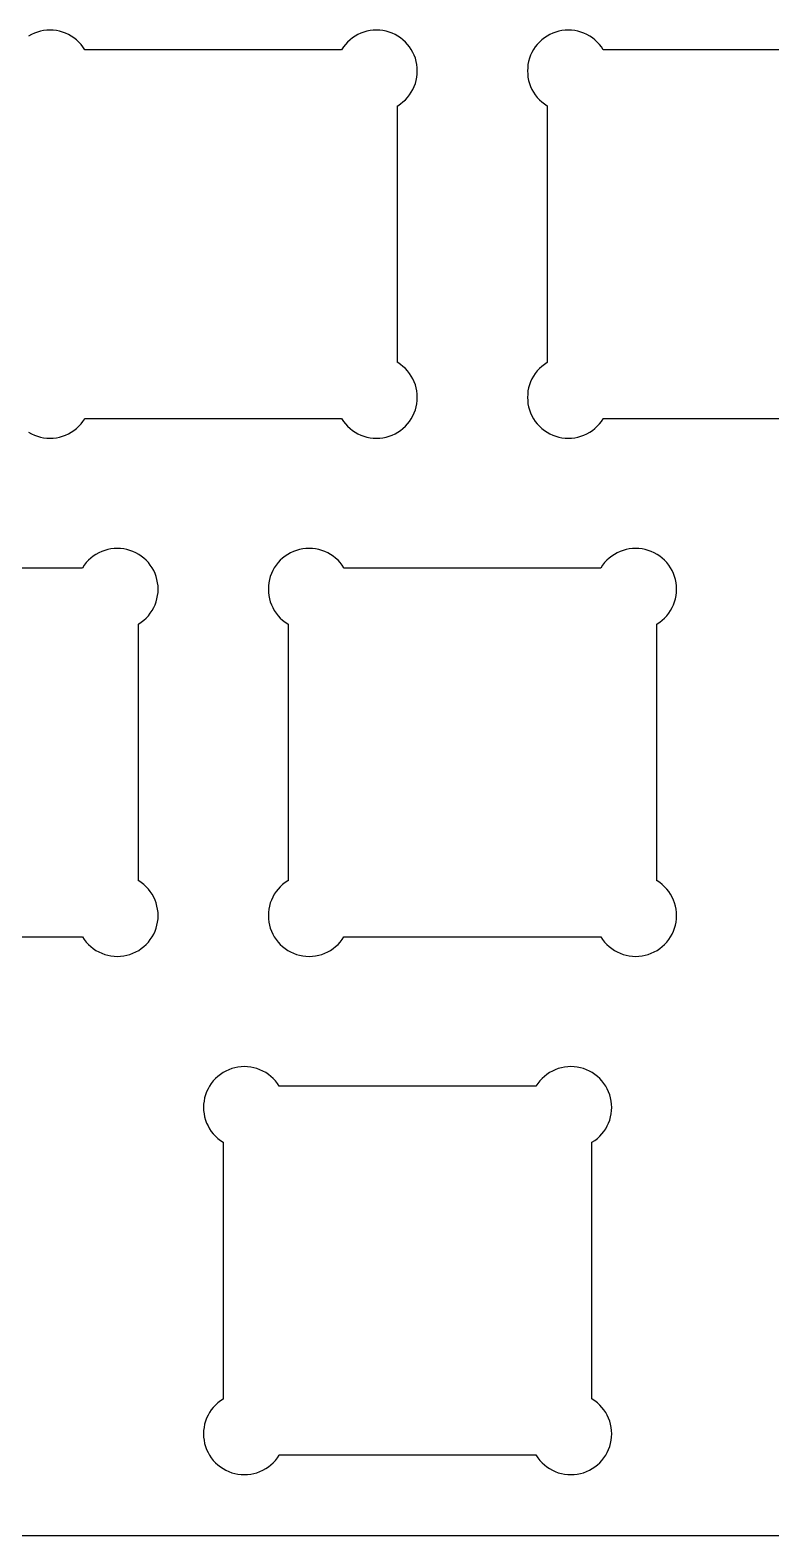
# Model space of a CAD drawing. Extents: x 0 to 305, y 0 to 115.
# Drawn here: x 188.8 to 216, y 0.2 to 55.6 of the extents above; entities that cross this region are included whole.
import ezdxf

# ---------------------------------------------------------------- set-up
doc = ezdxf.new("R2010")
doc.units = 0
doc.layers.get('0').update_dxf_attribs({"linetype": 'CONTINUOUS'})

msp = doc.modelspace()

# ---------------------------------------------------------------- linework, layer by layer
at = {"color": 0}
for p, q in [((188.824, 55.4232), (188.722, 55.3667)), ((188.932, 55.4743), (188.824, 55.4232)), ((189.042, 55.5142), (188.932, 55.4743)), ((189.156, 55.5459), (189.042, 55.5142)), ((189.271, 55.5681), (189.156, 55.5459)), ((189.388, 55.5833), (189.271, 55.5681)), ((189.507, 55.5872), (189.388, 55.5833)), ((189.624, 55.5833), (189.507, 55.5872)), ((189.741, 55.5681), (189.624, 55.5833)), ((189.857, 55.5459), (189.741, 55.5681)), ((189.969, 55.5142), (189.857, 55.5459)), ((190.08, 55.4743), (189.969, 55.5142)), ((190.187, 55.4232), (190.08, 55.4743)), ((190.29, 55.3667), (190.187, 55.4232)), ((190.389, 55.3007), (190.29, 55.3667)), ((200.722, 55.3667), (200.624, 55.3007)), ((200.824, 55.4232), (200.722, 55.3667)), ((200.932, 55.4743), (200.824, 55.4232)), ((201.042, 55.5142), (200.932, 55.4743)), ((201.156, 55.5459), (201.042, 55.5142)), ((201.271, 55.5681), (201.156, 55.5459)), ((201.388, 55.5833), (201.271, 55.5681)), ((201.506, 55.5872), (201.388, 55.5833)), ((201.623, 55.5833), (201.506, 55.5872)), ((201.741, 55.5681), (201.623, 55.5833)), ((201.856, 55.5459), (201.741, 55.5681)), ((201.97, 55.5142), (201.856, 55.5459)), ((202.08, 55.4743), (201.97, 55.5142)), ((202.187, 55.4232), (202.08, 55.4743)), ((202.291, 55.3667), (202.187, 55.4232)), ((202.388, 55.3007), (202.291, 55.3667)), ((207.772, 55.3667), (207.675, 55.3007)), ((207.874, 55.4232), (207.772, 55.3667)), ((207.982, 55.4743), (207.874, 55.4232)), ((208.092, 55.5142), (207.982, 55.4743)), ((208.206, 55.5459), (208.092, 55.5142)), ((208.321, 55.5681), (208.206, 55.5459)), ((208.438, 55.5833), (208.321, 55.5681)), ((208.557, 55.5872), (208.438, 55.5833)), ((208.674, 55.5833), (208.557, 55.5872)), ((208.791, 55.5681), (208.674, 55.5833)), ((208.907, 55.5459), (208.791, 55.5681)), ((209.019, 55.5142), (208.907, 55.5459)), ((209.13, 55.4743), (209.019, 55.5142)), ((209.237, 55.4232), (209.13, 55.4743)), ((209.34, 55.3667), (209.237, 55.4232)), ((209.439, 55.3007), (209.34, 55.3667)), ((190.479, 55.2277), (190.389, 55.3007)), ((190.567, 55.1476), (190.479, 55.2277)), ((190.647, 55.0623), (190.567, 55.1476)), ((190.719, 54.9684), (190.647, 55.0623)), ((190.789, 54.864), (190.719, 54.9684)), ((200.222, 54.864), (190.789, 54.864)), ((200.292, 54.9684), (200.222, 54.864)), ((200.365, 55.0623), (200.292, 54.9684)), ((200.445, 55.1476), (200.365, 55.0623)), ((200.532, 55.2277), (200.445, 55.1476)), ((200.624, 55.3007), (200.532, 55.2277)), ((202.479, 55.2277), (202.388, 55.3007)), ((202.567, 55.1476), (202.479, 55.2277)), ((202.648, 55.0623), (202.567, 55.1476)), ((202.719, 54.9684), (202.648, 55.0623)), ((202.785, 54.8707), (202.719, 54.9684)), ((202.842, 54.7688), (202.785, 54.8707)), ((207.276, 54.8707), (207.218, 54.7688)), ((207.342, 54.9684), (207.276, 54.8707)), ((207.415, 55.0623), (207.342, 54.9684)), ((207.495, 55.1476), (207.415, 55.0623)), ((207.582, 55.2277), (207.495, 55.1476)), ((207.675, 55.3007), (207.582, 55.2277)), ((209.529, 55.2277), (209.439, 55.3007)), ((209.617, 55.1476), (209.529, 55.2277)), ((209.697, 55.0623), (209.617, 55.1476)), ((209.769, 54.9684), (209.697, 55.0623)), ((209.839, 54.864), (209.769, 54.9684)), ((219.272, 54.864), (209.839, 54.864)), ((202.891, 54.6612), (202.842, 54.7688)), ((202.933, 54.5511), (202.891, 54.6612)), ((202.964, 54.4382), (202.933, 54.5511)), ((202.987, 54.3221), (202.964, 54.4382)), ((203.002, 54.205), (202.987, 54.3221)), ((207.073, 54.3221), (207.061, 54.205)), ((207.097, 54.4382), (207.073, 54.3221)), ((207.129, 54.5511), (207.097, 54.4382)), ((207.17, 54.6612), (207.129, 54.5511)), ((207.218, 54.7688), (207.17, 54.6612)), ((202.933, 53.6236), (202.964, 53.7365)), ((202.964, 53.7365), (202.987, 53.8522)), ((202.987, 53.8522), (203.002, 53.9694)), ((203.006, 54.0879), (203.002, 54.205)), ((203.002, 53.9694), (203.006, 54.0879)), ((207.061, 54.205), (207.056, 54.0879)), ((207.056, 54.0879), (207.061, 53.9694)), ((207.061, 53.9694), (207.073, 53.8522)), ((207.073, 53.8522), (207.097, 53.7365)), ((207.097, 53.7365), (207.129, 53.6236)), ((202.648, 53.1125), (202.719, 53.2059)), ((202.719, 53.2059), (202.785, 53.304)), ((202.785, 53.304), (202.842, 53.4074)), ((202.842, 53.4074), (202.891, 53.5132)), ((202.891, 53.5132), (202.933, 53.6236)), ((207.129, 53.6236), (207.17, 53.5132)), ((207.17, 53.5132), (207.218, 53.4074)), ((207.218, 53.4074), (207.276, 53.304)), ((207.276, 53.304), (207.342, 53.2059)), ((207.342, 53.2059), (207.415, 53.1125)), ((202.281, 52.8038), (202.291, 52.8091)), ((202.281, 43.3709), (202.281, 52.8038)), ((202.291, 52.8091), (202.388, 52.874)), ((202.388, 52.874), (202.479, 52.947)), ((202.479, 52.947), (202.567, 53.0271)), ((202.567, 53.0271), (202.648, 53.1125)), ((207.415, 53.1125), (207.495, 53.0271)), ((207.495, 53.0271), (207.582, 52.947)), ((207.582, 52.947), (207.675, 52.874)), ((207.675, 52.874), (207.772, 52.8091)), ((207.772, 52.8091), (207.78, 52.8038)), ((207.78, 52.8038), (207.78, 43.3709)), ((202.291, 43.367), (202.281, 43.3709)), ((202.388, 43.3006), (202.291, 43.367)), ((202.479, 43.2276), (202.388, 43.3006)), ((202.567, 43.1479), (202.479, 43.2276)), ((207.582, 43.2276), (207.495, 43.1479)), ((207.675, 43.3006), (207.582, 43.2276)), ((207.772, 43.367), (207.675, 43.3006)), ((207.78, 43.3709), (207.772, 43.367)), ((202.648, 43.0622), (202.567, 43.1479)), ((202.719, 42.9687), (202.648, 43.0622)), ((202.785, 42.8706), (202.719, 42.9687)), ((202.842, 42.7687), (202.785, 42.8706)), ((202.891, 42.6614), (202.842, 42.7687)), ((202.933, 42.551), (202.891, 42.6614)), ((207.17, 42.6614), (207.129, 42.551)), ((207.218, 42.7687), (207.17, 42.6614)), ((207.276, 42.8706), (207.218, 42.7687)), ((207.342, 42.9687), (207.276, 42.8706)), ((207.415, 43.0622), (207.342, 42.9687)), ((207.495, 43.1479), (207.415, 43.0622)), ((202.964, 42.4381), (202.933, 42.551)), ((202.987, 42.3224), (202.964, 42.4381)), ((203.002, 42.2053), (202.987, 42.3224)), ((203.006, 42.0882), (203.002, 42.2053)), ((203.002, 41.9696), (203.006, 42.0882)), ((207.061, 42.2053), (207.056, 42.0882)), ((207.056, 42.0882), (207.061, 41.9696)), ((207.073, 42.3224), (207.061, 42.2053)), ((207.097, 42.4381), (207.073, 42.3224)), ((207.129, 42.551), (207.097, 42.4381)), ((202.842, 41.4073), (202.891, 41.5135)), ((202.891, 41.5135), (202.933, 41.6235)), ((202.933, 41.6235), (202.964, 41.7368)), ((202.964, 41.7368), (202.987, 41.8525)), ((202.987, 41.8525), (203.002, 41.9696)), ((207.061, 41.9696), (207.073, 41.8525)), ((207.073, 41.8525), (207.097, 41.7368)), ((207.097, 41.7368), (207.129, 41.6235)), ((207.129, 41.6235), (207.17, 41.5135)), ((207.17, 41.5135), (207.218, 41.4073)), ((190.479, 40.9469), (190.567, 41.027)), ((190.567, 41.027), (190.647, 41.1124)), ((190.647, 41.1124), (190.719, 41.2062)), ((190.719, 41.2062), (190.785, 41.3039)), ((190.785, 41.3039), (190.789, 41.312)), ((190.789, 41.312), (200.222, 41.312)), ((200.222, 41.312), (200.292, 41.2062)), ((200.292, 41.2062), (200.365, 41.1124)), ((200.365, 41.1124), (200.445, 41.027)), ((200.445, 41.027), (200.532, 40.9469)), ((202.479, 40.9469), (202.567, 41.027)), ((202.567, 41.027), (202.648, 41.1124)), ((202.648, 41.1124), (202.719, 41.2062)), ((202.719, 41.2062), (202.785, 41.3039)), ((202.785, 41.3039), (202.842, 41.4073)), ((207.218, 41.4073), (207.276, 41.3039)), ((207.276, 41.3039), (207.342, 41.2062)), ((207.342, 41.2062), (207.415, 41.1124)), ((207.415, 41.1124), (207.495, 41.027)), ((207.495, 41.027), (207.582, 40.9469)), ((209.529, 40.9469), (209.617, 41.027)), ((209.617, 41.027), (209.697, 41.1124)), ((209.697, 41.1124), (209.769, 41.2062)), ((209.769, 41.2062), (209.835, 41.3039)), ((209.835, 41.3039), (209.839, 41.312)), ((209.839, 41.312), (219.272, 41.312)), ((188.722, 40.8093), (188.824, 40.7515)), ((188.824, 40.7515), (188.932, 40.7017)), ((188.932, 40.7017), (189.042, 40.6605)), ((189.042, 40.6605), (189.156, 40.6287)), ((189.156, 40.6287), (189.271, 40.6054)), ((189.271, 40.6054), (189.388, 40.5917)), ((189.388, 40.5917), (189.507, 40.5874)), ((189.507, 40.5874), (189.624, 40.5917)), ((189.624, 40.5917), (189.741, 40.6054)), ((189.741, 40.6054), (189.857, 40.6287)), ((189.857, 40.6287), (189.969, 40.6605)), ((189.969, 40.6605), (190.08, 40.7017)), ((190.08, 40.7017), (190.187, 40.7515)), ((190.187, 40.7515), (190.29, 40.8093)), ((190.29, 40.8093), (190.389, 40.8739)), ((190.389, 40.8739), (190.479, 40.9469)), ((200.532, 40.9469), (200.624, 40.8739)), ((200.624, 40.8739), (200.722, 40.8093)), ((200.722, 40.8093), (200.824, 40.7515)), ((200.824, 40.7515), (200.932, 40.7017)), ((200.932, 40.7017), (201.042, 40.6605)), ((201.042, 40.6605), (201.156, 40.6287)), ((201.156, 40.6287), (201.271, 40.6054)), ((201.271, 40.6054), (201.388, 40.5917)), ((201.388, 40.5917), (201.506, 40.5874)), ((201.506, 40.5874), (201.623, 40.5917)), ((201.623, 40.5917), (201.741, 40.6054)), ((201.741, 40.6054), (201.856, 40.6287)), ((201.856, 40.6287), (201.97, 40.6605)), ((201.97, 40.6605), (202.08, 40.7017)), ((202.08, 40.7017), (202.187, 40.7515)), ((202.187, 40.7515), (202.291, 40.8093)), ((202.291, 40.8093), (202.388, 40.8739)), ((202.388, 40.8739), (202.479, 40.9469)), ((207.582, 40.9469), (207.675, 40.8739)), ((207.675, 40.8739), (207.772, 40.8093)), ((207.772, 40.8093), (207.874, 40.7515)), ((207.874, 40.7515), (207.982, 40.7017)), ((207.982, 40.7017), (208.092, 40.6605)), ((208.092, 40.6605), (208.206, 40.6287)), ((208.206, 40.6287), (208.321, 40.6054)), ((208.321, 40.6054), (208.438, 40.5917)), ((208.438, 40.5917), (208.557, 40.5874)), ((208.557, 40.5874), (208.674, 40.5917)), ((208.674, 40.5917), (208.791, 40.6054)), ((208.791, 40.6054), (208.907, 40.6287)), ((208.907, 40.6287), (209.019, 40.6605)), ((209.019, 40.6605), (209.13, 40.7017)), ((209.13, 40.7017), (209.237, 40.7515)), ((209.237, 40.7515), (209.34, 40.8093)), ((209.34, 40.8093), (209.439, 40.8739)), ((209.439, 40.8739), (209.529, 40.9469)), ((191.863, 36.5333), (191.746, 36.5181)), ((191.981, 36.5372), (191.863, 36.5333)), ((192.098, 36.5333), (191.981, 36.5372)), ((192.216, 36.5181), (192.098, 36.5333)), ((198.913, 36.5333), (198.796, 36.5181)), ((199.032, 36.5372), (198.913, 36.5333)), ((199.149, 36.5333), (199.032, 36.5372)), ((199.266, 36.5181), (199.149, 36.5333)), ((210.913, 36.5333), (210.796, 36.5181)), ((211.031, 36.5372), (210.913, 36.5333)), ((211.148, 36.5333), (211.031, 36.5372)), ((211.266, 36.5181), (211.148, 36.5333)), ((190.84, 36.0123), (190.767, 35.9184)), ((190.92, 36.0976), (190.84, 36.0123)), ((191.007, 36.1777), (190.92, 36.0976)), ((191.099, 36.2507), (191.007, 36.1777)), ((191.197, 36.3167), (191.099, 36.2507)), ((191.299, 36.3732), (191.197, 36.3167)), ((191.407, 36.4229), (191.299, 36.3732)), ((191.517, 36.4642), (191.407, 36.4229)), ((191.631, 36.4959), (191.517, 36.4642)), ((191.746, 36.5181), (191.631, 36.4959)), ((192.331, 36.4959), (192.216, 36.5181)), ((192.445, 36.4642), (192.331, 36.4959)), ((192.555, 36.4229), (192.445, 36.4642)), ((192.662, 36.3732), (192.555, 36.4229)), ((192.766, 36.3167), (192.662, 36.3732)), ((192.863, 36.2507), (192.766, 36.3167)), ((192.954, 36.1777), (192.863, 36.2507)), ((193.042, 36.0976), (192.954, 36.1777)), ((193.123, 36.0123), (193.042, 36.0976)), ((193.194, 35.9184), (193.123, 36.0123)), ((197.89, 36.0123), (197.817, 35.9184)), ((197.97, 36.0976), (197.89, 36.0123)), ((198.057, 36.1777), (197.97, 36.0976)), ((198.15, 36.2507), (198.057, 36.1777)), ((198.247, 36.3167), (198.15, 36.2507)), ((198.349, 36.3732), (198.247, 36.3167)), ((198.457, 36.4229), (198.349, 36.3732)), ((198.567, 36.4642), (198.457, 36.4229)), ((198.681, 36.4959), (198.567, 36.4642)), ((198.796, 36.5181), (198.681, 36.4959)), ((199.382, 36.4959), (199.266, 36.5181)), ((199.494, 36.4642), (199.382, 36.4959)), ((199.605, 36.4229), (199.494, 36.4642)), ((199.712, 36.3732), (199.605, 36.4229)), ((199.815, 36.3167), (199.712, 36.3732)), ((199.914, 36.2507), (199.815, 36.3167)), ((200.004, 36.1777), (199.914, 36.2507)), ((200.092, 36.0976), (200.004, 36.1777)), ((200.172, 36.0123), (200.092, 36.0976)), ((200.244, 35.9184), (200.172, 36.0123)), ((209.89, 36.0123), (209.817, 35.9184)), ((209.97, 36.0976), (209.89, 36.0123)), ((210.057, 36.1777), (209.97, 36.0976)), ((210.149, 36.2507), (210.057, 36.1777)), ((210.247, 36.3167), (210.149, 36.2507)), ((210.349, 36.3732), (210.247, 36.3167)), ((210.457, 36.4229), (210.349, 36.3732)), ((210.567, 36.4642), (210.457, 36.4229)), ((210.681, 36.4959), (210.567, 36.4642)), ((210.796, 36.5181), (210.681, 36.4959)), ((211.381, 36.4959), (211.266, 36.5181)), ((211.495, 36.4642), (211.381, 36.4959)), ((211.605, 36.4229), (211.495, 36.4642)), ((211.712, 36.3732), (211.605, 36.4229)), ((211.816, 36.3167), (211.712, 36.3732)), ((211.913, 36.2507), (211.816, 36.3167)), ((212.004, 36.1777), (211.913, 36.2507)), ((212.092, 36.0976), (212.004, 36.1777)), ((212.173, 36.0123), (212.092, 36.0976)), ((212.244, 35.9184), (212.173, 36.0123)), ((190.697, 35.8126), (181.264, 35.8126)), ((190.767, 35.9184), (190.697, 35.8126)), ((193.26, 35.8207), (193.194, 35.9184)), ((193.317, 35.7188), (193.26, 35.8207)), ((193.366, 35.6112), (193.317, 35.7188)), ((193.408, 35.5011), (193.366, 35.6112)), ((193.439, 35.3882), (193.408, 35.5011)), ((197.604, 35.5011), (197.572, 35.3882)), ((197.645, 35.6112), (197.604, 35.5011)), ((197.693, 35.7188), (197.645, 35.6112)), ((197.751, 35.8207), (197.693, 35.7188)), ((197.817, 35.9184), (197.751, 35.8207)), ((200.31, 35.8207), (200.244, 35.9184)), ((200.314, 35.8126), (200.31, 35.8207)), ((209.747, 35.8126), (200.314, 35.8126)), ((209.817, 35.9184), (209.747, 35.8126)), ((212.31, 35.8207), (212.244, 35.9184)), ((212.367, 35.7188), (212.31, 35.8207)), ((212.416, 35.6112), (212.367, 35.7188)), ((212.458, 35.5011), (212.416, 35.6112)), ((212.489, 35.3882), (212.458, 35.5011)), ((193.462, 35.2723), (193.439, 35.3882)), ((193.477, 35.1551), (193.462, 35.2723)), ((193.462, 34.8023), (193.477, 34.9195)), ((193.481, 35.038), (193.477, 35.1551)), ((193.477, 34.9195), (193.481, 35.038)), ((197.536, 35.1551), (197.531, 35.038)), ((197.531, 35.038), (197.536, 34.9195)), ((197.548, 35.2723), (197.536, 35.1551)), ((197.536, 34.9195), (197.548, 34.8023)), ((197.572, 35.3882), (197.548, 35.2723)), ((212.512, 35.2723), (212.489, 35.3882)), ((212.527, 35.1551), (212.512, 35.2723)), ((212.512, 34.8023), (212.527, 34.9195)), ((212.531, 35.038), (212.527, 35.1551)), ((212.527, 34.9195), (212.531, 35.038)), ((193.26, 34.2539), (193.317, 34.3572)), ((193.317, 34.3572), (193.366, 34.4634)), ((193.366, 34.4634), (193.408, 34.5736)), ((193.408, 34.5736), (193.439, 34.6866)), ((193.439, 34.6866), (193.462, 34.8023)), ((197.548, 34.8023), (197.572, 34.6866)), ((197.572, 34.6866), (197.604, 34.5736)), ((197.604, 34.5736), (197.645, 34.4634)), ((197.645, 34.4634), (197.693, 34.3572)), ((197.693, 34.3572), (197.751, 34.2539)), ((212.31, 34.2539), (212.367, 34.3572)), ((212.367, 34.3572), (212.416, 34.4634)), ((212.416, 34.4634), (212.458, 34.5736)), ((212.458, 34.5736), (212.489, 34.6866)), ((212.489, 34.6866), (212.512, 34.8023)), ((192.766, 33.7592), (192.863, 33.8239)), ((192.863, 33.8239), (192.954, 33.897)), ((192.954, 33.897), (193.042, 33.9769)), ((193.042, 33.9769), (193.123, 34.0624)), ((193.123, 34.0624), (193.194, 34.156)), ((193.194, 34.156), (193.26, 34.2539)), ((197.751, 34.2539), (197.817, 34.156)), ((197.817, 34.156), (197.89, 34.0624)), ((197.89, 34.0624), (197.97, 33.9769)), ((197.97, 33.9769), (198.057, 33.897)), ((198.057, 33.897), (198.15, 33.8239)), ((198.15, 33.8239), (198.247, 33.7592)), ((211.816, 33.7592), (211.913, 33.8239)), ((211.913, 33.8239), (212.004, 33.897)), ((212.004, 33.897), (212.092, 33.9769)), ((212.092, 33.9769), (212.173, 34.0624)), ((212.173, 34.0624), (212.244, 34.156)), ((212.244, 34.156), (212.31, 34.2539)), ((192.756, 33.7537), (192.766, 33.7592)), ((192.756, 24.321), (192.756, 33.7537)), ((198.247, 33.7592), (198.255, 33.7537)), ((198.255, 33.7537), (198.255, 24.321)), ((211.806, 33.7537), (211.816, 33.7592)), ((211.806, 24.321), (211.806, 33.7537)), ((192.766, 24.3169), (192.756, 24.321)), ((192.863, 24.2507), (192.766, 24.3169)), ((192.954, 24.1777), (192.863, 24.2507)), ((193.042, 24.0978), (192.954, 24.1777)), ((193.123, 24.0123), (193.042, 24.0978)), ((193.194, 23.9186), (193.123, 24.0123)), ((193.26, 23.8208), (193.194, 23.9186)), ((193.317, 23.7188), (193.26, 23.8208)), ((197.751, 23.8208), (197.693, 23.7188)), ((197.817, 23.9186), (197.751, 23.8208)), ((197.89, 24.0123), (197.817, 23.9186)), ((197.97, 24.0978), (197.89, 24.0123)), ((198.057, 24.1777), (197.97, 24.0978)), ((198.15, 24.2507), (198.057, 24.1777)), ((198.247, 24.3169), (198.15, 24.2507)), ((198.255, 24.321), (198.247, 24.3169)), ((211.816, 24.3169), (211.806, 24.321)), ((211.913, 24.2507), (211.816, 24.3169)), ((212.004, 24.1777), (211.913, 24.2507)), ((212.092, 24.0978), (212.004, 24.1777)), ((212.173, 24.0123), (212.092, 24.0978)), ((212.244, 23.9186), (212.173, 24.0123)), ((212.31, 23.8208), (212.244, 23.9186)), ((212.367, 23.7188), (212.31, 23.8208)), ((193.366, 23.6113), (193.317, 23.7188)), ((193.408, 23.5011), (193.366, 23.6113)), ((193.439, 23.3881), (193.408, 23.5011)), ((193.462, 23.2723), (193.439, 23.3881)), ((193.477, 23.1552), (193.462, 23.2723)), ((197.548, 23.2723), (197.536, 23.1552)), ((197.572, 23.3881), (197.548, 23.2723)), ((197.604, 23.5011), (197.572, 23.3881)), ((197.645, 23.6113), (197.604, 23.5011)), ((197.693, 23.7188), (197.645, 23.6113)), ((212.416, 23.6113), (212.367, 23.7188)), ((212.458, 23.5011), (212.416, 23.6113)), ((212.489, 23.3881), (212.458, 23.5011)), ((212.512, 23.2723), (212.489, 23.3881)), ((212.527, 23.1552), (212.512, 23.2723)), ((193.439, 22.6866), (193.462, 22.8024)), ((193.462, 22.8024), (193.477, 22.9196)), ((193.481, 23.038), (193.477, 23.1552)), ((193.477, 22.9196), (193.481, 23.038)), ((197.536, 23.1552), (197.531, 23.038)), ((197.531, 23.038), (197.536, 22.9196)), ((197.536, 22.9196), (197.548, 22.8024)), ((197.548, 22.8024), (197.572, 22.6866)), ((212.489, 22.6866), (212.512, 22.8024)), ((212.512, 22.8024), (212.527, 22.9196)), ((212.531, 23.038), (212.527, 23.1552)), ((212.527, 22.9196), (212.531, 23.038)), ((181.264, 22.2622), (190.697, 22.2622)), ((190.697, 22.2622), (190.767, 22.1561)), ((190.767, 22.1561), (190.84, 22.0624)), ((193.123, 22.0624), (193.194, 22.1561)), ((193.194, 22.1561), (193.26, 22.2539)), ((193.26, 22.2539), (193.317, 22.3573)), ((193.317, 22.3573), (193.366, 22.4634)), ((193.366, 22.4634), (193.408, 22.5737)), ((193.408, 22.5737), (193.439, 22.6866)), ((197.572, 22.6866), (197.604, 22.5737)), ((197.604, 22.5737), (197.645, 22.4634)), ((197.645, 22.4634), (197.693, 22.3573)), ((197.693, 22.3573), (197.751, 22.2539)), ((197.751, 22.2539), (197.817, 22.1561)), ((197.817, 22.1561), (197.89, 22.0624)), ((200.172, 22.0624), (200.244, 22.1561)), ((200.244, 22.1561), (200.31, 22.2539)), ((200.31, 22.2539), (200.314, 22.2622)), ((200.314, 22.2622), (209.747, 22.2622)), ((209.747, 22.2622), (209.817, 22.1561)), ((209.817, 22.1561), (209.89, 22.0624)), ((212.173, 22.0624), (212.244, 22.1561)), ((212.244, 22.1561), (212.31, 22.2539)), ((212.31, 22.2539), (212.367, 22.3573)), ((212.367, 22.3573), (212.416, 22.4634)), ((212.416, 22.4634), (212.458, 22.5737)), ((212.458, 22.5737), (212.489, 22.6866)), ((190.84, 22.0624), (190.92, 21.977)), ((190.92, 21.977), (191.007, 21.897)), ((191.007, 21.897), (191.099, 21.824)), ((191.099, 21.824), (191.197, 21.7592)), ((191.197, 21.7592), (191.299, 21.7013)), ((191.299, 21.7013), (191.407, 21.6517)), ((191.407, 21.6517), (191.517, 21.6104)), ((191.517, 21.6104), (191.631, 21.5787)), ((192.331, 21.5787), (192.445, 21.6104)), ((192.445, 21.6104), (192.555, 21.6517)), ((192.555, 21.6517), (192.662, 21.7013)), ((192.662, 21.7013), (192.766, 21.7592)), ((192.766, 21.7592), (192.863, 21.824)), ((192.863, 21.824), (192.954, 21.897)), ((192.954, 21.897), (193.042, 21.977)), ((193.042, 21.977), (193.123, 22.0624)), ((197.89, 22.0624), (197.97, 21.977)), ((197.97, 21.977), (198.057, 21.897)), ((198.057, 21.897), (198.15, 21.824)), ((198.15, 21.824), (198.247, 21.7592)), ((198.247, 21.7592), (198.349, 21.7013)), ((198.349, 21.7013), (198.457, 21.6517)), ((198.457, 21.6517), (198.567, 21.6104)), ((198.567, 21.6104), (198.681, 21.5787)), ((199.382, 21.5787), (199.494, 21.6104)), ((199.494, 21.6104), (199.605, 21.6517)), ((199.605, 21.6517), (199.712, 21.7013)), ((199.712, 21.7013), (199.815, 21.7592)), ((199.815, 21.7592), (199.914, 21.824)), ((199.914, 21.824), (200.004, 21.897)), ((200.004, 21.897), (200.092, 21.977)), ((200.092, 21.977), (200.172, 22.0624)), ((209.89, 22.0624), (209.97, 21.977)), ((209.97, 21.977), (210.057, 21.897)), ((210.057, 21.897), (210.149, 21.824)), ((210.149, 21.824), (210.247, 21.7592)), ((210.247, 21.7592), (210.349, 21.7013)), ((210.349, 21.7013), (210.457, 21.6517)), ((210.457, 21.6517), (210.567, 21.6104)), ((210.567, 21.6104), (210.681, 21.5787)), ((211.381, 21.5787), (211.495, 21.6104)), ((211.495, 21.6104), (211.605, 21.6517)), ((211.605, 21.6517), (211.712, 21.7013)), ((211.712, 21.7013), (211.816, 21.7592)), ((211.816, 21.7592), (211.913, 21.824)), ((211.913, 21.824), (212.004, 21.897)), ((212.004, 21.897), (212.092, 21.977)), ((212.092, 21.977), (212.173, 22.0624)), ((191.631, 21.5787), (191.746, 21.5553)), ((191.746, 21.5553), (191.863, 21.5415)), ((191.863, 21.5415), (191.981, 21.5374)), ((191.981, 21.5374), (192.098, 21.5415)), ((192.098, 21.5415), (192.216, 21.5553)), ((192.216, 21.5553), (192.331, 21.5787)), ((198.681, 21.5787), (198.796, 21.5553)), ((198.796, 21.5553), (198.913, 21.5415)), ((198.913, 21.5415), (199.032, 21.5374)), ((199.032, 21.5374), (199.149, 21.5415)), ((199.149, 21.5415), (199.266, 21.5553)), ((199.266, 21.5553), (199.382, 21.5787)), ((210.681, 21.5787), (210.796, 21.5553)), ((210.796, 21.5553), (210.913, 21.5415)), ((210.913, 21.5415), (211.031, 21.5374)), ((211.031, 21.5374), (211.148, 21.5415)), ((211.148, 21.5415), (211.266, 21.5553)), ((211.266, 21.5553), (211.381, 21.5787)), ((195.768, 17.2007), (195.676, 17.1276)), ((195.866, 17.2668), (195.768, 17.2007)), ((195.969, 17.3233), (195.866, 17.2668)), ((196.076, 17.3729), (195.969, 17.3233)), ((196.186, 17.4143), (196.076, 17.3729)), ((196.3, 17.446), (196.186, 17.4143)), ((196.415, 17.468), (196.3, 17.446)), ((196.532, 17.4832), (196.415, 17.468)), ((196.65, 17.4873), (196.532, 17.4832)), ((196.767, 17.4832), (196.65, 17.4873)), ((196.885, 17.468), (196.767, 17.4832)), ((197, 17.446), (196.885, 17.468)), ((197.113, 17.4143), (197, 17.446)), ((197.224, 17.3729), (197.113, 17.4143)), ((197.331, 17.3233), (197.224, 17.3729)), ((197.433, 17.2668), (197.331, 17.3233)), ((197.531, 17.2007), (197.433, 17.2668)), ((197.624, 17.1276), (197.531, 17.2007)), ((207.768, 17.2007), (207.676, 17.1276)), ((207.866, 17.2668), (207.768, 17.2007)), ((207.97, 17.3233), (207.866, 17.2668)), ((208.075, 17.3729), (207.97, 17.3233)), ((208.186, 17.4143), (208.075, 17.3729)), ((208.3, 17.446), (208.186, 17.4143)), ((208.414, 17.468), (208.3, 17.446)), ((208.532, 17.4832), (208.414, 17.468)), ((208.65, 17.4873), (208.532, 17.4832)), ((208.767, 17.4832), (208.65, 17.4873)), ((208.884, 17.468), (208.767, 17.4832)), ((209, 17.446), (208.884, 17.468)), ((209.113, 17.4143), (209, 17.446)), ((209.223, 17.3729), (209.113, 17.4143)), ((209.331, 17.3233), (209.223, 17.3729)), ((209.433, 17.2668), (209.331, 17.3233)), ((209.531, 17.2007), (209.433, 17.2668)), ((209.624, 17.1276), (209.531, 17.2007)), ((195.314, 16.6688), (195.264, 16.5613)), ((195.372, 16.7707), (195.314, 16.6688)), ((195.436, 16.8686), (195.372, 16.7707)), ((195.509, 16.9623), (195.436, 16.8686)), ((195.589, 17.0477), (195.509, 16.9623)), ((195.676, 17.1276), (195.589, 17.0477)), ((197.71, 17.0477), (197.624, 17.1276)), ((197.79, 16.9623), (197.71, 17.0477)), ((197.863, 16.8686), (197.79, 16.9623)), ((197.929, 16.7707), (197.863, 16.8686)), ((197.933, 16.7624), (197.929, 16.7707)), ((207.366, 16.7624), (197.933, 16.7624)), ((207.436, 16.8686), (207.366, 16.7624)), ((207.509, 16.9623), (207.436, 16.8686)), ((207.589, 17.0477), (207.509, 16.9623)), ((207.676, 17.1276), (207.589, 17.0477)), ((209.71, 17.0477), (209.624, 17.1276)), ((209.79, 16.9623), (209.71, 17.0477)), ((209.863, 16.8686), (209.79, 16.9623)), ((209.929, 16.7707), (209.863, 16.8686)), ((209.985, 16.6688), (209.929, 16.7707)), ((210.036, 16.5613), (209.985, 16.6688)), ((195.153, 16.1051), (195.15, 15.988)), ((195.167, 16.2223), (195.153, 16.1051)), ((195.191, 16.338), (195.167, 16.2223)), ((195.223, 16.451), (195.191, 16.338)), ((195.264, 16.5613), (195.223, 16.451)), ((210.076, 16.451), (210.036, 16.5613)), ((210.108, 16.338), (210.076, 16.451)), ((210.131, 16.2223), (210.108, 16.338)), ((210.145, 16.1051), (210.131, 16.2223)), ((210.149, 15.988), (210.145, 16.1051)), ((195.15, 15.988), (195.153, 15.8695)), ((195.153, 15.8695), (195.167, 15.7523)), ((195.167, 15.7523), (195.191, 15.6366)), ((195.191, 15.6366), (195.223, 15.5236)), ((195.223, 15.5236), (195.264, 15.4134)), ((210.036, 15.4134), (210.076, 15.5236)), ((210.076, 15.5236), (210.108, 15.6366)), ((210.108, 15.6366), (210.131, 15.7523)), ((210.131, 15.7523), (210.145, 15.8695)), ((210.145, 15.8695), (210.149, 15.988)), ((195.264, 15.4134), (195.314, 15.3072)), ((195.314, 15.3072), (195.372, 15.2039)), ((195.372, 15.2039), (195.436, 15.1061)), ((195.436, 15.1061), (195.509, 15.0124)), ((195.509, 15.0124), (195.589, 14.9269)), ((209.71, 14.9269), (209.79, 15.0124)), ((209.79, 15.0124), (209.863, 15.1061)), ((209.863, 15.1061), (209.929, 15.2039)), ((209.929, 15.2039), (209.985, 15.3072)), ((209.985, 15.3072), (210.036, 15.4134)), ((195.589, 14.9269), (195.676, 14.847)), ((195.676, 14.847), (195.768, 14.7739)), ((195.768, 14.7739), (195.866, 14.7092)), ((195.866, 14.7092), (195.874, 14.7037)), ((195.874, 14.7037), (195.874, 5.27099)), ((209.425, 14.7037), (209.531, 14.7739)), ((209.425, 5.27099), (209.425, 14.7037)), ((209.531, 14.7739), (209.624, 14.847)), ((209.624, 14.847), (209.71, 14.9269)), ((195.589, 5.04776), (195.509, 4.96231)), ((195.676, 5.1277), (195.589, 5.04776)), ((195.768, 5.20072), (195.676, 5.1277)), ((195.866, 5.26687), (195.768, 5.20072)), ((195.874, 5.27099), (195.866, 5.26687)), ((209.433, 5.26687), (209.425, 5.27099)), ((209.531, 5.20072), (209.433, 5.26687)), ((209.624, 5.1277), (209.531, 5.20072)), ((209.71, 5.04776), (209.624, 5.1277)), ((209.79, 4.96231), (209.71, 5.04776)), ((195.223, 4.45107), (195.191, 4.33807)), ((195.264, 4.56131), (195.223, 4.45107)), ((195.314, 4.6688), (195.264, 4.56131)), ((195.372, 4.77076), (195.314, 4.6688)), ((195.436, 4.86862), (195.372, 4.77076)), ((195.509, 4.96231), (195.436, 4.86862)), ((209.863, 4.86862), (209.79, 4.96231)), ((209.929, 4.77076), (209.863, 4.86862)), ((209.985, 4.6688), (209.929, 4.77076)), ((210.036, 4.56131), (209.985, 4.6688)), ((210.076, 4.45107), (210.036, 4.56131)), ((210.108, 4.33807), (210.076, 4.45107)), ((195.153, 4.10517), (195.15, 3.98805)), ((195.15, 3.98805), (195.153, 3.86955)), ((195.167, 4.22233), (195.153, 4.10517)), ((195.191, 4.33807), (195.167, 4.22233)), ((210.131, 4.22233), (210.108, 4.33807)), ((210.145, 4.10517), (210.131, 4.22233)), ((210.149, 3.98805), (210.145, 4.10517)), ((210.145, 3.86955), (210.149, 3.98805)), ((195.153, 3.86955), (195.167, 3.75239)), ((195.167, 3.75239), (195.191, 3.63665)), ((195.191, 3.63665), (195.223, 3.52364)), ((195.223, 3.52364), (195.264, 3.4134)), ((195.264, 3.4134), (195.314, 3.30729)), ((209.985, 3.30729), (210.036, 3.4134)), ((210.036, 3.4134), (210.076, 3.52364)), ((210.076, 3.52364), (210.108, 3.63665)), ((210.108, 3.63665), (210.131, 3.75239)), ((210.131, 3.75239), (210.145, 3.86955)), ((195.314, 3.30729), (195.372, 3.20394)), ((195.372, 3.20394), (195.436, 3.1061)), ((195.436, 3.1061), (195.509, 3.01239)), ((195.509, 3.01239), (195.589, 2.92695)), ((195.589, 2.92695), (195.676, 2.84703)), ((195.676, 2.84703), (195.768, 2.77399)), ((195.768, 2.77399), (195.866, 2.70922)), ((197.433, 2.70922), (197.531, 2.77399)), ((197.531, 2.77399), (197.624, 2.84703)), ((197.624, 2.84703), (197.71, 2.92695)), ((197.71, 2.92695), (197.79, 3.01239)), ((197.79, 3.01239), (197.863, 3.1061)), ((197.863, 3.1061), (197.929, 3.20394)), ((197.929, 3.20394), (197.933, 3.21221)), ((197.933, 3.21221), (207.366, 3.21221)), ((207.366, 3.21221), (207.436, 3.1061)), ((207.436, 3.1061), (207.509, 3.01239)), ((207.509, 3.01239), (207.589, 2.92695)), ((207.589, 2.92695), (207.676, 2.84703)), ((207.676, 2.84703), (207.768, 2.77399)), ((207.768, 2.77399), (207.866, 2.70922)), ((209.433, 2.70922), (209.531, 2.77399)), ((209.531, 2.77399), (209.624, 2.84703)), ((209.624, 2.84703), (209.71, 2.92695)), ((209.71, 2.92695), (209.79, 3.01239)), ((209.79, 3.01239), (209.863, 3.1061)), ((209.863, 3.1061), (209.929, 3.20394)), ((209.929, 3.20394), (209.985, 3.30729)), ((195.866, 2.70922), (195.969, 2.64997)), ((195.969, 2.64997), (196.076, 2.60174)), ((196.076, 2.60174), (196.186, 2.56039)), ((196.186, 2.56039), (196.3, 2.5287)), ((196.3, 2.5287), (196.415, 2.50527)), ((196.415, 2.50527), (196.532, 2.49149)), ((196.532, 2.49149), (196.65, 2.48736)), ((196.65, 2.48736), (196.767, 2.49149)), ((196.767, 2.49149), (196.885, 2.50527)), ((196.885, 2.50527), (197, 2.5287)), ((197, 2.5287), (197.113, 2.56039)), ((197.113, 2.56039), (197.224, 2.60174)), ((197.224, 2.60174), (197.331, 2.64997)), ((197.331, 2.64997), (197.433, 2.70922)), ((207.866, 2.70922), (207.97, 2.64997)), ((207.97, 2.64997), (208.075, 2.60174)), ((208.075, 2.60174), (208.186, 2.56039)), ((208.186, 2.56039), (208.3, 2.5287)), ((208.3, 2.5287), (208.414, 2.50527)), ((208.414, 2.50527), (208.532, 2.49149)), ((208.532, 2.49149), (208.65, 2.48736)), ((208.65, 2.48736), (208.767, 2.49149)), ((208.767, 2.49149), (208.884, 2.50527)), ((208.884, 2.50527), (209, 2.5287)), ((209, 2.5287), (209.113, 2.56039)), ((209.113, 2.56039), (209.223, 2.60174)), ((209.223, 2.60174), (209.331, 2.64997)), ((209.331, 2.64997), (209.433, 2.70922)), ((305.268, 0.23702), (0.01929, 0.23702))]:
    msp.add_line(p, q, dxfattribs=at)

doc.saveas('drawing.dxf')
